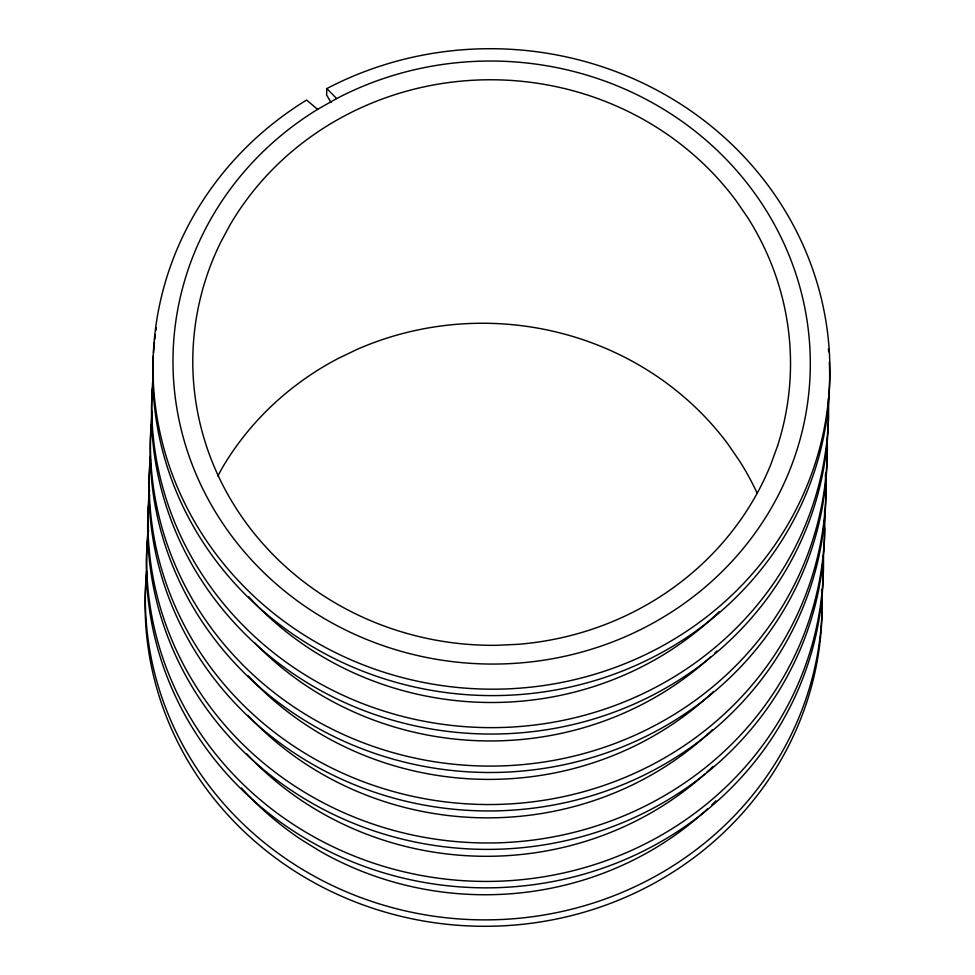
<?xml version="1.0" encoding="UTF-8"?>
<svg xmlns="http://www.w3.org/2000/svg" width="975" height="975" viewBox="0 0 975 975"><rect width="100%" height="100%" fill="white"/><g stroke="black" fill="none" stroke-linecap="round" stroke-linejoin="round"><path stroke-width="1.46" d="M326.82 88.567L336.655 98.56A318.679 301.494 1.9 0 1 810.298 361.359A318.679 301.494 1.9 0 1 340.909 627.668A318.679 301.494 1.9 0 1 317.618 109.358L306.589 100.047A338.471 320.227 1.9 0 0 331.342 650.544A338.471 320.227 1.9 0 0 829.871 367.697A338.471 320.227 1.9 0 0 326.82 88.567L326.613 94.977L331.049 102.546M217.876 476.007L221.91 468.487A298.886 282.774 1.9 0 1 338.203 358.459L356.777 349.525A298.886 282.774 1.9 0 1 728.081 444.283L739.464 460.858A298.886 282.774 1.9 0 1 757.283 493.46M317.618 109.358L336.655 98.56M821.523 589.887A338.471 320.227 1.9 0 1 476.69 926.201A338.471 320.227 1.9 0 1 146.64 574.567M822.01 589.436A338.471 320.227 1.9 0 1 475.325 919.754A338.471 320.227 1.9 0 1 146.567 571.131M715.906 800.816A318.679 301.494 1.9 0 1 711.799 804.85M707.618 808.811A318.679 301.494 1.9 0 1 320.361 851.382L301.689 839.889A318.679 301.494 1.9 0 1 241.447 787.946M829.335 362.176A338.471 320.227 1.9 0 1 489.072 695.589A338.471 320.227 1.9 0 1 153.331 355.765M153.526 352.792A338.471 320.227 1.9 0 1 154.44 342.396M154.769 339.434A338.471 320.227 1.9 0 1 155.317 334.998M155.927 330.562A338.471 320.227 1.9 0 1 156.366 327.612M828.397 348.794A338.471 320.227 1.9 0 1 828.652 351.768M828.397 415.533A338.471 320.227 1.9 0 1 476.763 733.761A338.471 320.227 1.9 0 1 152.478 388.269M152.734 385.296A338.471 320.227 1.9 0 1 153.331 379.36M828.445 398.69A338.471 320.227 1.9 0 1 478.554 727.411A338.471 320.227 1.9 0 1 153.38 374.437M719.209 611.605A318.679 301.494 1.9 0 1 248.796 596.773M826.776 439.079A338.471 320.227 1.9 0 1 481.796 772.407A338.471 320.227 1.9 0 1 151.454 423.747M151.893 419.299A338.471 320.227 1.9 0 1 152.393 414.85M827.214 438.628A338.471 320.227 1.9 0 1 475.702 765.802A338.471 320.227 1.9 0 1 152.258 411.401M716.905 651.056A318.679 301.494 1.9 0 1 714.821 653.043M710.592 656.967A318.679 301.494 1.9 0 1 254.414 642.586M825.35 474.545A338.471 320.227 1.9 0 1 480.517 810.859A338.471 320.227 1.9 0 1 150.467 459.225M825.788 472.607A338.471 320.227 1.9 0 1 479.944 804.424A338.471 320.227 1.9 0 1 150.394 455.788M713.542 691.494A318.679 301.494 1.9 0 1 248.186 675.797M824.557 527.889A338.471 320.227 1.9 0 1 475.3 849.188A338.471 320.227 1.9 0 1 148.529 505.099M148.907 500.638A338.471 320.227 1.9 0 1 149.504 494.703M824.509 511.058A338.471 320.227 1.9 0 1 476.312 842.802A338.471 320.227 1.9 0 1 149.553 489.779M712.274 729.946A318.679 301.494 1.9 0 1 247.894 715.309M823.29 567.828A338.471 320.227 1.9 0 1 470.876 887.518A338.471 320.227 1.9 0 1 147.627 539.09M147.907 536.116A338.471 320.227 1.9 0 1 148.566 530.193M823.022 555.908A338.471 320.227 1.9 0 1 823.241 563.355M823.461 556.957A338.471 320.227 1.9 0 1 470.303 881.071A338.471 320.227 1.9 0 1 148.432 526.744M713.078 766.399A318.679 301.494 1.9 0 1 706.765 772.31M704.632 774.247A318.679 301.494 1.9 0 1 246.614 753.748M777.611 445.733L770.847 464.38A298.886 282.774 1.9 0 1 518.225 644.304L497.396 645.292A298.886 282.774 1.9 0 1 220.557 242.556L229.99 224.981A298.886 282.774 1.9 0 1 736.149 200.789L747.545 217.352A298.886 282.774 1.9 0 1 777.611 445.733"/></g></svg>
